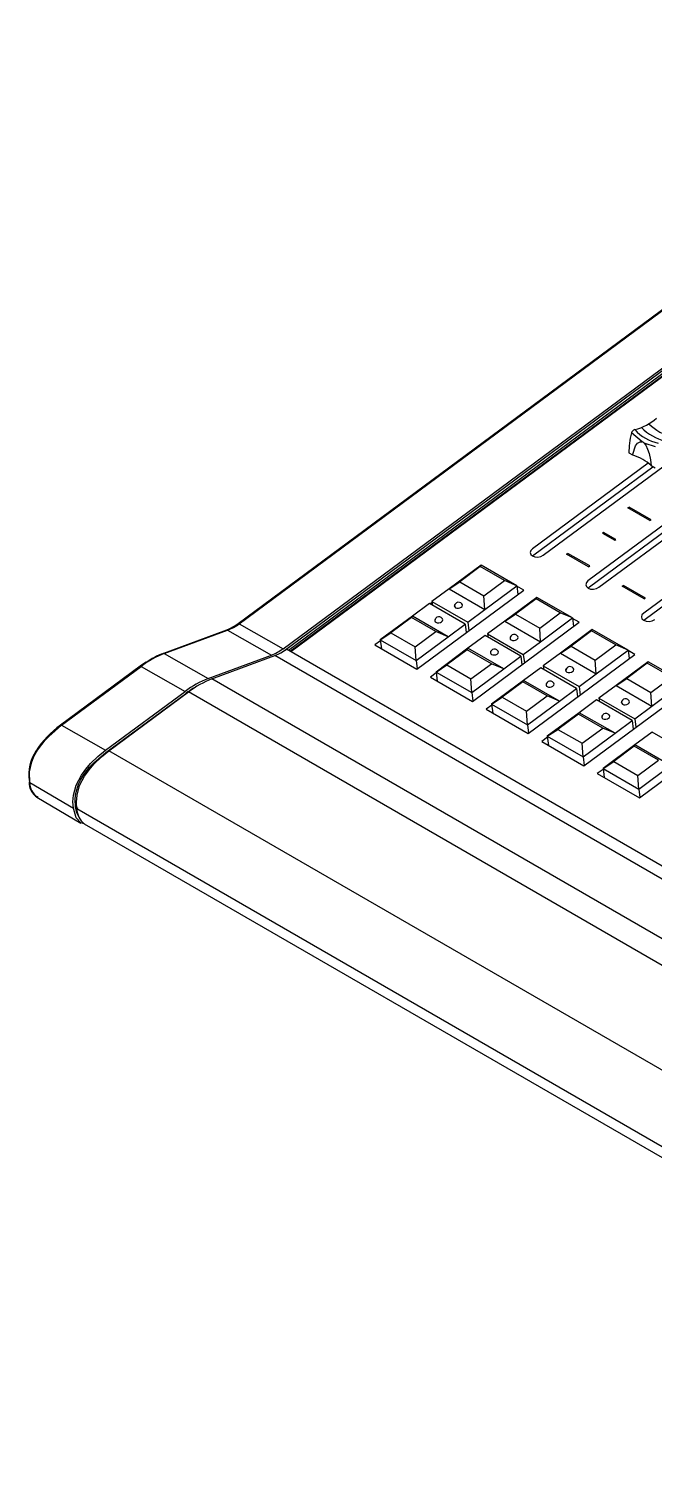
# Model space of a CAD drawing. Header units: inches. Extents: x 0.6 to 61.5, y 0.9 to 41.7.
# Drawn here: x 35.4 to 40.02, y 17.61 to 28.25 of the extents above; entities that cross this region are included whole.
import ezdxf

# ---------------------------------------------------------------- set-up
doc = ezdxf.new("R2010")
doc.units = ezdxf.units.IN
doc.header["$MEASUREMENT"] = 0
doc.layers.add('ARTWORK', color=2, linetype='Continuous')
doc.layers.add('OBJECT', color=7, linetype='Continuous')

msp = doc.modelspace()

# ---------------------------------------------------------------- linework, layer by layer
at = {"layer": 'ARTWORK'}
for p, q in [((39.83, 24.711), (39.84, 24.717)), ((39.992, 24.618), (39.83, 24.711)), ((40.002, 24.623), (39.84, 24.717)), ((39.992, 24.618), (40.002, 24.623)), ((39.649, 24.529), (39.642, 24.525)), ((39.642, 24.525), (39.733, 24.473)), ((39.74, 24.477), (39.649, 24.529)), ((39.733, 24.473), (39.74, 24.477)), ((39.376, 24.37), (39.386, 24.375)), ((39.538, 24.276), (39.376, 24.37)), ((39.548, 24.282), (39.386, 24.375)), ((39.538, 24.276), (39.548, 24.282)), ((39.787, 24.132), (39.797, 24.138)), ((39.95, 24.039), (39.787, 24.132)), ((39.959, 24.044), (39.797, 24.138)), ((39.95, 24.039), (39.959, 24.044))]:
    msp.add_line(p, q, dxfattribs=at)
at = {"layer": 'OBJECT'}
for p, q in [((42.888, 28.248), (36.95, 23.856)), ((36.958, 23.856), (42.895, 28.247)), ((37.282, 23.671), (43.345, 28.155)), ((37.284, 23.654), (43.331, 28.126)), ((37.322, 23.66), (43.194, 28.004)), ((43.197, 27.987), (37.336, 23.652)), ((37.338, 23.651), (43.194, 27.981)), ((39.936, 25.198), (39.856, 25.265)), ((39.205, 24.362), (40.29, 25.165)), ((39.866, 25.1), (39.839, 25.116)), ((39.869, 25.099), (39.866, 25.1)), ((39.98, 25.042), (39.124, 24.409)), ((39.135, 24.365), (40.014, 25.015)), ((40.003, 25.021), (40.001, 25.023)), ((40.031, 25.005), (40.003, 25.021)), ((39.616, 24.125), (40.702, 24.928)), ((40.391, 24.805), (39.535, 24.172)), ((39.546, 24.128), (40.425, 24.778)), ((40.802, 24.567), (39.947, 23.934)), ((39.957, 23.89), (40.836, 24.54)), ((39.127, 24.358), (39.135, 24.365)), ((38.745, 24.288), (38.508, 24.113)), ((38.739, 24.277), (38.587, 24.165)), ((38.745, 24.288), (38.739, 24.277)), ((38.918, 24.174), (38.739, 24.277)), ((39.009, 24.135), (38.745, 24.288)), ((38.508, 24.113), (38.587, 24.165)), ((38.587, 24.165), (38.766, 24.061)), ((38.766, 24.061), (38.918, 24.174)), ((39.009, 24.135), (38.918, 24.174)), ((38.27, 23.519), (39.06, 24.104)), ((38.508, 24.113), (38.382, 24.019)), ((38.508, 24.113), (38.773, 23.96)), ((38.773, 23.96), (38.766, 24.061)), ((38.773, 23.96), (39.009, 24.135)), ((39.156, 24.05), (38.92, 23.875)), ((39.151, 24.04), (38.999, 23.927)), ((39.009, 24.135), (39.017, 24.072)), ((39.06, 24.104), (39.009, 24.133)), ((39.156, 24.05), (39.151, 24.04)), ((39.33, 23.936), (39.151, 24.04)), ((39.42, 23.898), (39.156, 24.05)), ((39.538, 24.12), (39.546, 24.128)), ((38.363, 24.005), (38.237, 23.912)), ((38.627, 23.853), (38.363, 24.005)), ((38.383, 24.012), (38.369, 24.002)), ((38.382, 24.019), (38.646, 23.867)), ((38.382, 24.019), (38.385, 23.993)), ((38.646, 23.867), (38.773, 23.96)), ((38.92, 23.875), (38.999, 23.927)), ((38.999, 23.927), (39.178, 23.824)), ((39.178, 23.824), (39.33, 23.936)), ((39.42, 23.898), (39.33, 23.936)), ((36.958, 23.856), (37.282, 23.671)), ((38.237, 23.912), (38, 23.737)), ((38.231, 23.901), (38.079, 23.789)), ((38.237, 23.912), (38.231, 23.901)), ((38.41, 23.798), (38.231, 23.901)), ((38.501, 23.759), (38.237, 23.912)), ((38.501, 23.759), (38.627, 23.853)), ((38.627, 23.853), (38.636, 23.79)), ((38.646, 23.867), (38.654, 23.804)), ((38.681, 23.282), (39.471, 23.866)), ((38.92, 23.875), (38.793, 23.782)), ((38.92, 23.875), (39.184, 23.723)), ((39.184, 23.723), (39.178, 23.824)), ((39.184, 23.723), (39.42, 23.898)), ((39.42, 23.898), (39.429, 23.835)), ((39.471, 23.866), (39.421, 23.895)), ((39.949, 23.883), (39.957, 23.89)), ((36.864, 23.808), (36.397, 23.636)), ((36.404, 23.635), (36.871, 23.807)), ((36.871, 23.807), (37.196, 23.623)), ((38.001, 23.73), (37.959, 23.699)), ((38, 23.737), (38.079, 23.789)), ((38, 23.737), (38.265, 23.584)), ((38, 23.737), (38.009, 23.67)), ((38.079, 23.789), (38.258, 23.685)), ((38.258, 23.685), (38.41, 23.798)), ((38.265, 23.584), (38.501, 23.759)), ((38.501, 23.759), (38.41, 23.798)), ((38.775, 23.768), (38.648, 23.674)), ((39.039, 23.615), (38.775, 23.768)), ((38.793, 23.782), (39.057, 23.629)), ((38.793, 23.782), (38.797, 23.755)), ((39.057, 23.629), (39.184, 23.723)), ((39.567, 23.813), (39.331, 23.638)), ((39.562, 23.802), (39.41, 23.69)), ((39.567, 23.813), (39.562, 23.802)), ((39.741, 23.699), (39.562, 23.802)), ((39.832, 23.66), (39.567, 23.813)), ((36.404, 23.635), (36.729, 23.451)), ((36.729, 23.451), (37.196, 23.623)), ((36.755, 23.449), (37.222, 23.621)), ((53.272, 14.355), (37.222, 23.621)), ((37.284, 23.654), (37.286, 23.653)), ((53.346, 14.41), (37.308, 23.668)), ((37.959, 23.699), (38.27, 23.519)), ((38.265, 23.584), (38.258, 23.685)), ((38.648, 23.674), (38.412, 23.499)), ((38.642, 23.664), (38.491, 23.551)), ((38.648, 23.674), (38.642, 23.664)), ((38.821, 23.56), (38.642, 23.664)), ((38.912, 23.522), (38.648, 23.674)), ((38.912, 23.522), (39.039, 23.615)), ((39.039, 23.615), (39.047, 23.553)), ((39.057, 23.629), (39.066, 23.567)), ((39.092, 23.045), (39.882, 23.629)), ((39.331, 23.638), (39.205, 23.544)), ((39.331, 23.638), (39.41, 23.69)), ((39.331, 23.638), (39.595, 23.485)), ((39.41, 23.69), (39.589, 23.586)), ((39.589, 23.586), (39.741, 23.699)), ((39.595, 23.485), (39.832, 23.66)), ((39.832, 23.66), (39.741, 23.699)), ((39.832, 23.66), (39.84, 23.598)), ((39.882, 23.629), (39.832, 23.658)), ((36.226, 23.542), (35.637, 23.106)), ((35.645, 23.106), (36.233, 23.541)), ((36.233, 23.541), (36.558, 23.356)), ((38.265, 23.584), (38.273, 23.522)), ((38.412, 23.499), (38.491, 23.551)), ((38.491, 23.551), (38.669, 23.448)), ((38.669, 23.448), (38.821, 23.56)), ((38.676, 23.347), (38.912, 23.522)), ((38.912, 23.522), (38.821, 23.56)), ((39.186, 23.53), (39.059, 23.437)), ((39.45, 23.378), (39.186, 23.53)), ((39.205, 23.544), (39.469, 23.392)), ((39.205, 23.544), (39.208, 23.518)), ((39.595, 23.485), (39.589, 23.586)), ((39.979, 23.575), (39.743, 23.4)), ((39.973, 23.565), (39.821, 23.452)), ((39.979, 23.575), (39.973, 23.565)), ((40.152, 23.461), (39.973, 23.565)), ((40.243, 23.423), (39.979, 23.575)), ((54.546, 13.178), (36.755, 23.449)), ((38.413, 23.493), (38.37, 23.461)), ((38.37, 23.461), (38.681, 23.282)), ((38.412, 23.499), (38.676, 23.347)), ((38.412, 23.499), (38.42, 23.432)), ((38.676, 23.347), (38.669, 23.448)), ((39.059, 23.437), (38.823, 23.262)), ((39.054, 23.426), (38.902, 23.314)), ((39.059, 23.437), (39.054, 23.426)), ((39.233, 23.323), (39.054, 23.426)), ((39.324, 23.284), (39.059, 23.437)), ((39.469, 23.392), (39.595, 23.485)), ((39.743, 23.4), (39.616, 23.307)), ((39.743, 23.4), (39.821, 23.452)), ((39.743, 23.4), (40.007, 23.248)), ((39.821, 23.452), (40, 23.349)), ((40, 23.349), (40.152, 23.461)), ((40.007, 23.248), (40.243, 23.423)), ((35.969, 22.921), (36.558, 23.356)), ((35.972, 22.904), (36.56, 23.339)), ((35.995, 22.918), (36.584, 23.353)), ((36.56, 23.339), (36.562, 23.338)), ((54.374, 13.083), (36.584, 23.353)), ((38.676, 23.347), (38.684, 23.284)), ((38.823, 23.262), (38.902, 23.314)), ((38.902, 23.314), (39.081, 23.211)), ((39.081, 23.211), (39.233, 23.323)), ((39.324, 23.284), (39.233, 23.323)), ((39.324, 23.284), (39.45, 23.378)), ((39.45, 23.378), (39.458, 23.315)), ((39.469, 23.392), (39.477, 23.329)), ((39.597, 23.293), (39.471, 23.199)), ((39.504, 22.807), (40.294, 23.391)), ((39.861, 23.14), (39.597, 23.293)), ((39.616, 23.307), (39.88, 23.154)), ((39.616, 23.307), (39.619, 23.28)), ((40.007, 23.248), (40, 23.349)), ((38.824, 23.255), (38.782, 23.224)), ((38.782, 23.224), (39.092, 23.045)), ((38.823, 23.262), (39.087, 23.109)), ((38.823, 23.262), (38.832, 23.195)), ((39.087, 23.109), (39.081, 23.211)), ((39.087, 23.109), (39.324, 23.284)), ((39.471, 23.199), (39.234, 23.025)), ((39.465, 23.189), (39.313, 23.076)), ((39.471, 23.199), (39.465, 23.189)), ((39.644, 23.085), (39.465, 23.189)), ((39.735, 23.047), (39.471, 23.199)), ((39.88, 23.154), (40.007, 23.248)), ((35.645, 23.106), (35.969, 22.921)), ((39.087, 23.109), (39.095, 23.047)), ((39.234, 23.025), (39.313, 23.076)), ((39.313, 23.076), (39.492, 22.973)), ((39.492, 22.973), (39.644, 23.085)), ((39.735, 23.047), (39.644, 23.085)), ((39.735, 23.047), (39.861, 23.14)), ((39.861, 23.14), (39.87, 23.078)), ((39.88, 23.154), (39.888, 23.092)), ((39.915, 22.57), (40.705, 23.154)), ((39.235, 23.018), (39.193, 22.986)), ((39.193, 22.986), (39.504, 22.807)), ((39.234, 23.025), (39.499, 22.872)), ((39.234, 23.025), (39.243, 22.957)), ((39.499, 22.872), (39.492, 22.973)), ((39.499, 22.872), (39.735, 23.047)), ((40.009, 23.055), (39.882, 22.962)), ((40.273, 22.903), (40.009, 23.055)), ((53.786, 12.648), (35.995, 22.918)), ((39.499, 22.872), (39.507, 22.809)), ((39.882, 22.962), (39.646, 22.787)), ((39.876, 22.951), (39.725, 22.839)), ((39.882, 22.962), (39.876, 22.951)), ((40.055, 22.848), (39.876, 22.951)), ((40.146, 22.809), (39.882, 22.962)), ((39.647, 22.78), (39.604, 22.749)), ((39.646, 22.787), (39.725, 22.839)), ((39.646, 22.787), (39.91, 22.635)), ((39.646, 22.787), (39.654, 22.72)), ((39.725, 22.839), (39.904, 22.736)), ((39.904, 22.736), (40.055, 22.848)), ((39.91, 22.635), (40.146, 22.809)), ((35.41, 22.683), (35.732, 22.493)), ((39.604, 22.749), (39.915, 22.57)), ((39.91, 22.635), (39.904, 22.736)), ((35.462, 22.576), (35.787, 22.384)), ((35.471, 22.573), (35.465, 22.577)), ((39.91, 22.635), (39.918, 22.572)), ((35.748, 22.505), (35.764, 22.495)), ((53.548, 12.22), (35.758, 22.49)), ((35.813, 22.379), (53.603, 12.109))]:
    msp.add_line(p, q, dxfattribs=at)
at = {"layer": 'OBJECT', "flags": 128}
for points in [[(39.866, 25.1), (39.866, 25.107), (39.885, 25.17), (39.9, 25.188), (39.92, 25.199), (39.936, 25.198)], [(39.948, 25.191), (39.962, 25.175), (39.976, 25.144), (39.986, 25.112), (39.996, 25.065), (40.003, 25.021)], [(40.035, 25.161), (39.958, 25.186), (39.948, 25.191)], [(39.124, 24.409), (39.112, 24.396), (39.107, 24.381), (39.112, 24.367), (39.124, 24.356), (39.143, 24.349), (39.165, 24.348), (39.187, 24.353), (39.205, 24.362)], [(39.535, 24.172), (39.523, 24.159), (39.519, 24.144), (39.523, 24.13), (39.536, 24.119), (39.554, 24.112), (39.576, 24.111), (39.598, 24.115), (39.616, 24.125)], [(38.551, 23.997), (38.55, 23.995), (38.547, 23.987), (38.55, 23.98), (38.556, 23.974), (38.566, 23.971), (38.577, 23.97), (38.589, 23.972), (38.599, 23.977), (38.605, 23.984), (38.607, 23.992), (38.605, 23.999), (38.601, 24.004)], [(39.947, 23.934), (39.934, 23.921), (39.93, 23.906), (39.934, 23.892), (39.947, 23.881), (39.965, 23.875), (39.987, 23.873), (40.009, 23.878), (40.028, 23.888)], [(36.919, 23.836), (36.886, 23.818), (36.864, 23.808)], [(36.95, 23.856), (36.928, 23.841), (36.919, 23.836)], [(38.411, 23.867), (38.421, 23.863), (38.432, 23.862), (38.444, 23.865), (38.453, 23.87), (38.46, 23.877), (38.462, 23.885), (38.46, 23.892), (38.456, 23.896)], [(38.962, 23.76), (38.961, 23.758), (38.959, 23.75), (38.961, 23.742), (38.968, 23.737), (38.977, 23.733), (38.989, 23.732), (39, 23.735), (39.01, 23.74), (39.016, 23.747), (39.019, 23.755), (39.016, 23.762), (39.012, 23.766)], [(37.264, 23.64), (37.273, 23.646), (37.284, 23.654)], [(38.822, 23.629), (38.832, 23.626), (38.844, 23.625), (38.855, 23.627), (38.865, 23.632), (38.871, 23.639), (38.873, 23.647), (38.871, 23.654), (38.867, 23.659)], [(36.269, 23.571), (36.244, 23.555), (36.226, 23.542)], [(39.374, 23.522), (39.372, 23.52), (39.37, 23.512), (39.372, 23.505), (39.379, 23.499), (39.389, 23.496), (39.4, 23.495), (39.412, 23.497), (39.421, 23.502), (39.428, 23.509), (39.43, 23.517), (39.428, 23.524), (39.424, 23.529)], [(39.234, 23.392), (39.243, 23.388), (39.255, 23.388), (39.266, 23.39), (39.276, 23.395), (39.282, 23.402), (39.285, 23.41), (39.282, 23.417), (39.278, 23.421)], [(39.785, 23.285), (39.784, 23.283), (39.781, 23.275), (39.784, 23.268), (39.79, 23.262), (39.8, 23.258), (39.811, 23.258), (39.823, 23.26), (39.833, 23.265), (39.839, 23.272), (39.841, 23.28), (39.839, 23.287), (39.835, 23.291)], [(39.645, 23.154), (39.655, 23.151), (39.666, 23.15), (39.678, 23.153), (39.687, 23.158), (39.694, 23.164), (39.696, 23.172), (39.694, 23.18), (39.69, 23.184)], [(35.41, 22.683), (35.41, 22.683), (35.409, 22.763), (35.425, 22.837), (35.443, 22.881), (35.467, 22.923), (35.523, 22.997), (35.55, 23.024), (35.645, 23.106)], [(35.732, 22.493), (35.729, 22.54), (35.733, 22.59), (35.753, 22.665), (35.791, 22.738), (35.823, 22.783), (35.858, 22.824), (35.913, 22.876), (35.969, 22.921)], [(35.748, 22.505), (35.745, 22.56), (35.747, 22.587), (35.752, 22.613), (35.771, 22.672), (35.785, 22.701), (35.801, 22.73), (35.824, 22.763), (35.851, 22.796), (35.882, 22.828), (35.972, 22.904)], [(35.758, 22.49), (35.755, 22.538), (35.759, 22.589), (35.778, 22.661), (35.814, 22.731), (35.848, 22.778), (35.884, 22.82), (35.939, 22.873), (35.995, 22.918)], [(35.814, 22.378), (35.786, 22.385), (35.752, 22.423), (35.732, 22.493)], [(35.773, 22.431), (35.758, 22.459), (35.748, 22.505)]]:
    msp.add_lwpolyline(points, dxfattribs=at)
at = {"layer": 'OBJECT'}
for centre, radius, start, end in [((39.793, 25.648), 0.37, 283.7717, 312.3028), ((40.29, 25.659), 0.448, 226.9384, 253.1249), ((39.893, 25.252), 0.0396, 108.2526, 160.3253), ((40.106, 25.479), 0.294, 220.1151, 259.8903), ((40.217, 25.6), 0.413, 225.8975, 254.1449), ((39.78, 24.793), 0.319, 46.2068, 73.7986), ((39.934, 25.181), 0.0176, 34.8237, 85.1816), ((38.578, 23.984), 0.0301, 14.0462, 180.8693), ((36.745, 24.137), 0.353, 290.935, 307.0915), ((36.953, 23.85), 0.00671, 50.1227, 118.5296), ((38.417, 23.88), 0.0148, 140.5702, 245.6675), ((38.433, 23.877), 0.0301, 14.0462, 180.8693), ((36.866, 23.8), 0.00835, 57.3506, 108.2834), ((38.989, 23.747), 0.0301, 14.0462, 180.8693), ((36.652, 22.987), 0.694, 110.935, 127.0915), ((36.598, 23.089), 0.583, 110.1773, 124.3222), ((36.399, 23.628), 0.00835, 57.3502, 108.3147), ((37.071, 23.95), 0.349, 290.9349, 307.0916), ((37.097, 23.947), 0.349, 290.9351, 307.0914), ((38.844, 23.639), 0.0301, 14.0462, 180.8693), ((38.828, 23.643), 0.0148, 140.5702, 245.6675), ((36.229, 23.536), 0.00671, 50.1235, 118.5273), ((39.401, 23.509), 0.0301, 14.0462, 180.8693), ((36.979, 22.799), 0.698, 110.935, 127.0914), ((37.005, 22.796), 0.698, 110.935, 127.0915), ((39.255, 23.402), 0.0301, 14.0462, 180.8693), ((39.24, 23.405), 0.0148, 140.5702, 245.6675), ((37.019, 22.721), 0.77, 120.0432, 126.6026), ((39.812, 23.272), 0.0301, 14.0462, 180.8693), ((39.667, 23.164), 0.0301, 14.0462, 180.8693), ((36.02, 22.56), 0.667, 124.9968, 147.6937), ((35.641, 23.101), 0.00671, 50.128, 118.5007), ((39.651, 23.168), 0.0148, 140.5702, 245.6675), ((35.733, 22.736), 0.331, 146.888, 186.6136), ((35.535, 22.684), 0.13, 178.0487, 238.5552), ((35.413, 22.69), 0.00818, 189.6089, 243.1672), ((35.538, 22.683), 0.129, 180.221, 235.4258), ((35.906, 22.495), 0.149, 181.9938, 231.165)]:
    msp.add_arc(centre, radius, start, end, dxfattribs=at)
msp.add_ellipse((40.203, 25.365), major_axis=(0.276, 0.44), ratio=0.543509, start_param=2.115463, end_param=2.462793, dxfattribs=at)

doc.saveas('drawing.dxf')
